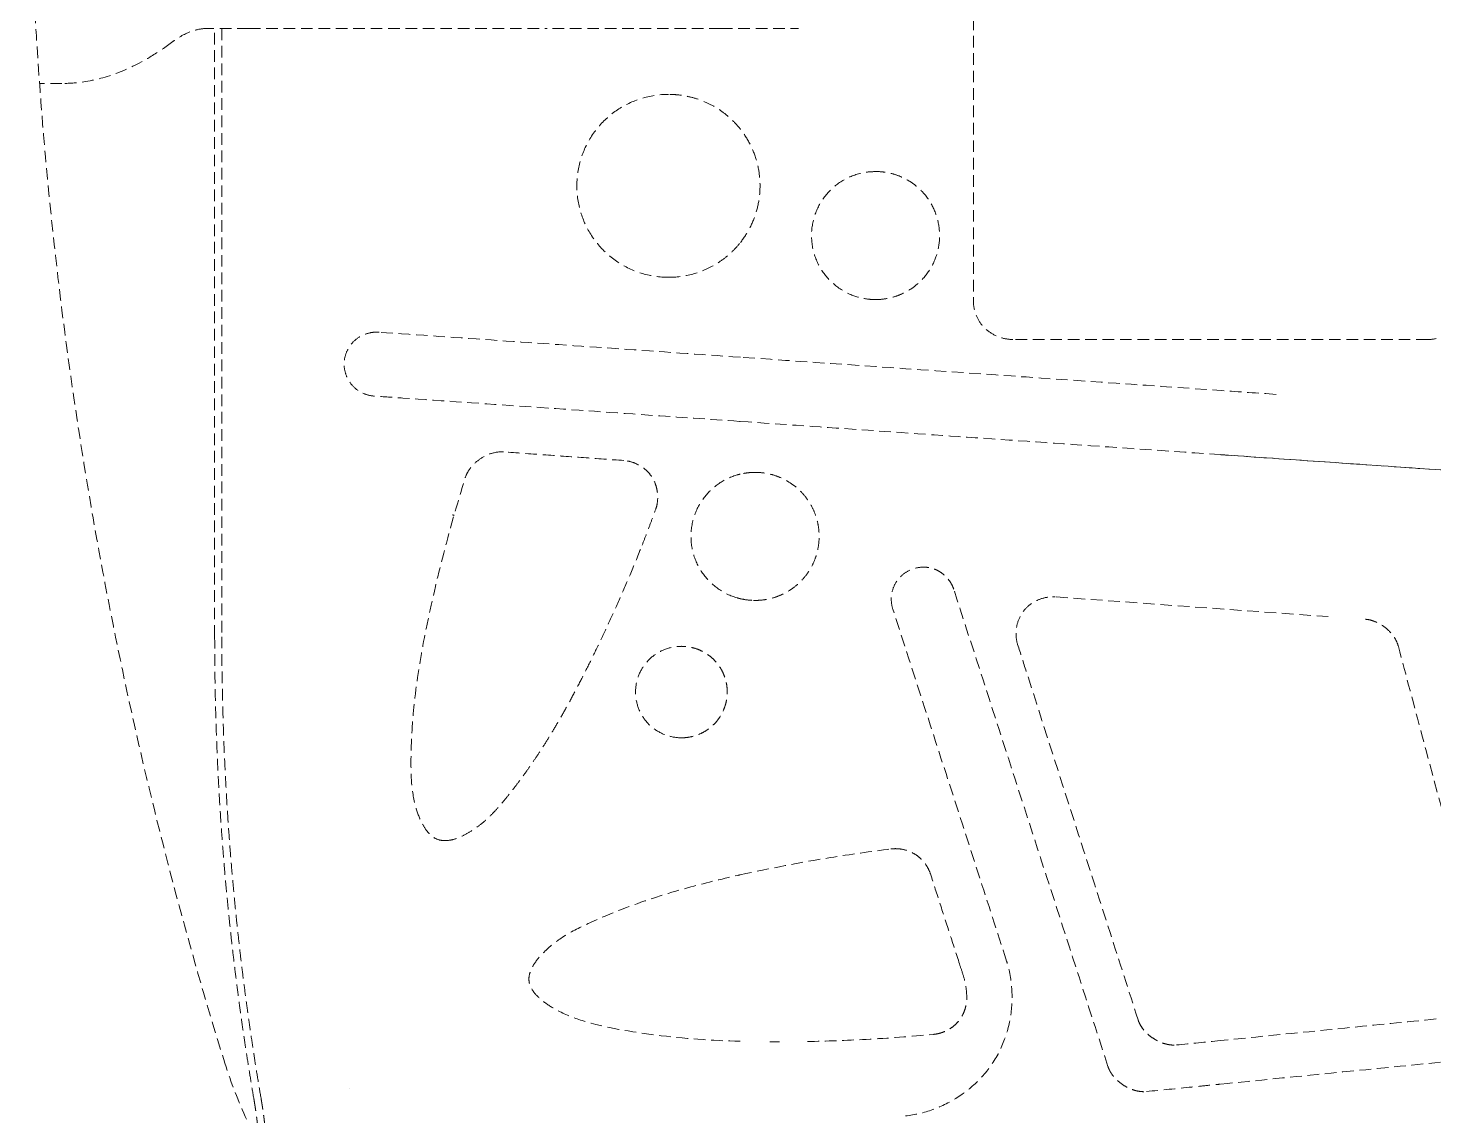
# Model space of a CAD drawing. Header units: millimetres. Extents: x -4151 to 3726, y -2931 to 1353.
# Drawn here: x -362.1 to -208.3, y -293.2 to -174.3 of the extents above; entities that cross this region are included whole.
import ezdxf

# ---------------------------------------------------------------- set-up
doc = ezdxf.new("R2010")
doc.units = ezdxf.units.MM
doc.linetypes.add('HIDDEN', pattern=[1.905, 1.27, -0.635])
doc.layers.add('DIKOM_ОБЪЕКТ', color=7, linetype='Continuous')

msp = doc.modelspace()

# ---------------------------------------------------------------- linework, layer by layer
at = {"layer": 'DIKOM_ОБЪЕКТ', "color": 7, "linetype": 'HIDDEN', "lineweight": 15, "extrusion": (1, -3.44509e-16, -2.22045e-16)}
for p, q in [((-258.693, -87.471), (-258.693, -204.138)), ((-292.033, -201.505), (-292.052, -201.505)), ((-323.98, -207.501), (-323.918, -207.501)), ((-310.351, -220.593), (-310.307, -220.593)), ((-282.584, -222.837), (-282.576, -222.837)), ((-264.176, -233.199), (-264.17, -233.199)), ((-282.576, -236.837), (-282.585, -236.837)), ((-316.48, -263.099), (-316.515, -263.099)), ((-267.23, -263.981), (-267.224, -263.981))]:
    msp.add_line(p, q, dxfattribs=at)
at = {"layer": 'DIKOM_ОБЪЕКТ', "color": 7, "linetype": 'HIDDEN', "lineweight": 15}
for points, knots in [([(-362.093, -145.805), (-362.093, -149.138), (-362.058, -152.472), (-361.853, -162.239), (-361.587, -168.671), (-360.797, -181.517), (-360.271, -187.933), (-358.961, -200.736), (-358.176, -207.127), (-356.348, -219.869), (-355.305, -226.225), (-352.962, -238.888), (-351.661, -245.2), (-348.806, -257.765), (-347.25, -264.022), (-344.046, -275.873), (-342.421, -281.475), (-340.695, -287.043)], [0, 0, 0, 0, 10.0005762, 10.0005762, 29.3074526, 29.3074526, 48.6140732, 48.6140732, 67.9275121, 67.9275121, 87.2518862, 87.2518862, 106.5932625, 106.5932625, 125.9531121, 125.9531121, 143.476029, 143.476029, 143.476029, 143.476029]), ([(-342.552, -174.305), (-343.014, -174.305), (-343.484, -174.375), (-344.634, -174.729), (-345.337, -175.074), (-346.198, -175.675), (-346.306, -175.753), (-346.415, -175.835)], [0, 0, 0, 0, 10.0026836, 10.0026836, 22.7900844, 22.7900844, 24.6033815, 24.6033815, 24.6033815, 24.6033815]), ([(-277.991, -174.305), (-277.978, -174.305), (-277.937, -174.305), (-277.88, -174.305), (-277.835, -174.305), (-277.823, -174.305), (-277.822, -174.305)], [0, 0, 0, 0, 0.12348544, 0.41784371, 0.70755488, 0.99988199, 0.99988199, 0.99988199, 0.99988199]), ([(-346.415, -175.835), (-347.195, -176.423), (-347.982, -176.956), (-350.003, -178.17), (-351.248, -178.773), (-353.742, -179.683), (-354.992, -179.996), (-356.96, -180.257), (-357.674, -180.305), (-358.387, -180.305)], [0, 0, 0, 0, 10.0014039, 10.0014039, 25.4210611, 25.4210611, 40.490887, 40.490887, 49.0310304, 49.0310304, 49.0310304, 49.0310304]), ([(-292.067, -201.505), (-293.009, -201.503), (-293.96, -201.363), (-295.773, -200.836), (-296.654, -200.439), (-298.245, -199.422), (-298.973, -198.795), (-300.222, -197.375), (-300.751, -196.564), (-301.542, -194.85), (-301.816, -193.933), (-302.1, -192.071), (-302.109, -191.107), (-301.856, -189.241), (-301.597, -188.32), (-300.837, -186.597), (-300.325, -185.78), (-299.109, -184.345), (-298.398, -183.709), (-296.83, -182.66), (-295.955, -182.244), (-294.083, -181.663), (-293.062, -181.505), (-292.052, -181.505)], [0, 0, 0, 0, 2.8318735, 2.8318735, 5.6780622, 5.6780622, 8.5092133, 8.5092133, 11.3596852, 11.3596852, 14.1755523, 14.1755523, 17.0096297, 17.0096297, 19.8258644, 19.8258644, 22.6626247, 22.6626247, 25.47598, 25.47598, 28.3317255, 28.3317255, 31.3676627, 31.3676627, 31.3676627, 31.3676627]), ([(-284.188, -185.301), (-284.48, -184.933), (-285.101, -184.256), (-286.146, -183.38), (-287.309, -182.65), (-288.564, -182.091), (-289.883, -181.709), (-291.042, -181.535), (-291.76, -181.506), (-292.015, -181.505)], [0, 0, 0, 0, 0.02777778, 0.05555556, 0.08333333, 0.11111111, 0.13888889, 0.16666667, 0.18201571, 0.18201571, 0.18201571, 0.18201571]), ([(-269.4, -203.94), (-269.4, -203.94), (-269.401, -203.94), (-269.402, -203.94), (-269.403, -203.94), (-269.406, -203.94), (-269.408, -203.94), (-269.418, -203.94), (-269.425, -203.94), (-269.454, -203.94), (-269.475, -203.939), (-269.562, -203.938), (-269.627, -203.936), (-269.886, -203.925), (-270.08, -203.909), (-270.855, -203.81), (-271.433, -203.662), (-272.705, -203.162), (-273.389, -202.745), (-274.546, -201.744), (-275.042, -201.157), (-275.814, -199.856), (-276.094, -199.126), (-276.407, -197.638), (-276.441, -196.86), (-276.262, -195.355), (-276.045, -194.607), (-275.393, -193.236), (-274.944, -192.596), (-273.886, -191.513), (-273.266, -191.052), (-271.92, -190.363), (-271.178, -190.128), (-270.088, -189.966), (-269.409, -189.94), (-269.402, -189.94)], [0, 0, 0, 0, 0.0008, 0.0008, 0.0032, 0.0032, 0.0104, 0.0104, 0.032, 0.032, 0.0968007, 0.0968007, 0.2912193, 0.2912193, 0.8749309, 0.8749309, 2.6374464, 2.6374464, 4.9747787, 4.9747787, 7.225217, 7.225217, 9.5110242, 9.5110242, 11.7860669, 11.7860669, 14.0601733, 14.0601733, 16.3433573, 16.3433573, 18.6020907, 18.6020907, 20.8792917, 20.8792917, 21.9076681, 21.9076681, 21.9076681, 21.9076681]), ([(-269.394, -203.94), (-269.051, -203.94), (-268.39, -203.889), (-267.411, -203.676), (-266.463, -203.324), (-265.584, -202.842), (-264.781, -202.237), (-263.837, -201.288), (-262.934, -199.886), (-262.368, -197.92), (-262.373, -195.927), (-262.948, -193.963), (-263.852, -192.574), (-264.797, -191.629), (-265.6, -191.026), (-266.475, -190.548), (-267.419, -190.2), (-268.394, -189.99), (-269.052, -189.94), (-269.394, -189.94)], [0, 0, 0, 0, 0.0454545, 0.0909091, 0.1363636, 0.1818182, 0.2272727, 0.2727273, 0.3636364, 0.4545455, 0.5454545, 0.6363636, 0.7272727, 0.7727273, 0.8181818, 0.8636364, 0.9090909, 0.9545455, 1, 1, 1, 1]), ([(-292.033, -201.505), (-291.774, -201.505), (-290.607, -201.458), (-288.979, -201.102), (-287.313, -200.358), (-286.152, -199.632), (-285.104, -198.757), (-284.481, -198.078), (-284.188, -197.709)], [0.81749422, 0.81749422, 0.81749422, 0.81749422, 0.83333333, 0.88888889, 0.91666667, 0.94444444, 0.97222222, 1, 1, 1, 1]), ([(-254.372, -208.305), (-254.827, -208.305), (-255.288, -208.23), (-256.172, -207.948), (-256.606, -207.732), (-257.37, -207.175), (-257.707, -206.824), (-258.212, -206.074), (-258.401, -205.674), (-258.633, -204.898), (-258.693, -204.516), (-258.693, -204.138)], [0, 0, 0, 0, 1.3673864, 1.3673864, 2.7847841, 2.7847841, 4.2024742, 4.2024742, 5.4981859, 5.4981859, 6.6331019, 6.6331019, 6.6331019, 6.6331019]), ([(-204.683, -204.138), (-204.683, -204.528), (-204.747, -204.921), (-204.987, -205.702), (-205.176, -206.095), (-205.679, -206.835), (-206.013, -207.181), (-206.748, -207.715), (-207.149, -207.92), (-208.025, -208.219), (-208.518, -208.305), (-209.004, -208.305)], [0, 0, 0, 0, 1.1694342, 1.1694342, 2.4505745, 2.4505745, 3.8529447, 3.8529447, 5.1738403, 5.1738403, 6.6331363, 6.6331363, 6.6331363, 6.6331363]), ([(-324.24, -214.492), (-324.591, -214.468), (-324.941, -214.387), (-325.632, -214.121), (-325.977, -213.923), (-326.582, -213.422), (-326.846, -213.109), (-327.229, -212.45), (-327.365, -212.102), (-327.532, -211.364), (-327.553, -210.962), (-327.456, -210.22), (-327.351, -209.87), (-327.041, -209.206), (-326.827, -208.886), (-326.306, -208.33), (-325.987, -208.092), (-325.315, -207.743), (-324.955, -207.621), (-324.389, -207.52), (-324.184, -207.501), (-323.98, -207.501)], [0.0000135, 0.0000135, 0.0000135, 0.0000135, 1.0652869, 1.0652869, 2.2397615, 2.2397615, 3.4354147, 3.4354147, 4.5333519, 4.5333519, 5.7052307, 5.7052307, 6.7772228, 6.7772228, 7.907755, 7.907755, 9.0749873, 9.0749873, 10.1991808, 10.1991808, 10.8178463, 10.8178463, 10.8178463, 10.8178463]), ([(-225.582, -214.305), (-227.589, -214.166), (-238.338, -213.418), (-257.858, -212.066), (-275.405, -210.851), (-284.188, -210.243)], [0.25676513, 0.25676513, 0.25676513, 0.25676513, 0.33333333, 0.66666667, 1, 1, 1, 1]), ([(-284.28, -217.259), (-287.604, -217.029), (-290.928, -216.799), (-298.749, -216.257), (-303.245, -215.944), (-312.197, -215.323), (-316.656, -215.014), (-322.14, -214.636), (-323.191, -214.564), (-324.24, -214.492)], [0, 0, 0, 0, 10.0023546, 10.0023546, 23.5840758, 23.5840758, 37.1631992, 37.1631992, 40.3880115, 40.3880115, 40.3880115, 40.3880115]), ([(-284.279, -217.259), (-284.27, -217.26), (-284.252, -217.261), (-284.224, -217.263), (-284.206, -217.264), (-284.197, -217.265)], [0, 0, 0, 0, 0.33381185, 0.66714515, 0.99830698, 0.99830698, 0.99830698, 0.99830698]), ([(-284.197, -217.265), (-279.528, -217.589), (-270.059, -218.245), (-255.294, -219.267), (-239.425, -220.364), (-222.192, -221.556), (-210.254, -222.382), (-204.089, -222.809)], [0, 0, 0, 0, 0.1748904, 0.3546958, 0.5529685, 0.7691159, 1, 1, 1, 1]), ([(-314.274, -223.413), (-314.185, -223.13), (-314.051, -222.86), (-313.703, -222.326), (-313.477, -222.065), (-312.899, -221.525), (-312.523, -221.261), (-311.656, -220.817), (-311.14, -220.649), (-310.529, -220.597), (-310.44, -220.593), (-310.35, -220.593)], [0, 0, 0, 0, 0.8895651, 0.8895651, 1.913149, 1.913149, 3.2723984, 3.2723984, 4.8498469, 4.8498469, 5.1194023, 5.1194023, 5.1194023, 5.1194023]), ([(-231.688, -220.899), (-231.39, -220.92), (-222.191, -221.556), (-212.993, -222.193), (-204.094, -222.809)], [0.65550605, 0.65550605, 0.65550605, 0.65550605, 0.66666667, 1, 1, 1, 1]), ([(-282.584, -222.837), (-282.627, -222.837), (-282.856, -222.839), (-283.25, -222.862), (-283.746, -222.93), (-284.052, -222.993), (-284.197, -223.028), (-284.197, -223.028), (-284.197, -223.028), (-284.197, -223.028)], [0.935505831, 0.935505831, 0.935505831, 0.935505831, 0.940612476, 0.962607849, 0.982254018, 0.999998393, 0.999998393, 0.999998393, 1.000000025, 1.000000025, 1.000000025, 1.000000025]), ([(-282.576, -236.837), (-282.421, -236.837), (-281.92, -236.82), (-281.068, -236.698), (-280.063, -236.401), (-279.098, -235.949), (-278.219, -235.355), (-277.444, -234.643), (-276.782, -233.825), (-276.249, -232.915), (-275.862, -231.927), (-275.627, -230.906), (-275.542, -229.859), (-275.621, -228.803), (-275.854, -227.771), (-276.24, -226.78), (-276.77, -225.867), (-277.432, -225.044), (-278.207, -224.329), (-279.078, -223.736), (-280.034, -223.283), (-281.035, -222.982), (-281.896, -222.855), (-282.41, -222.837), (-282.576, -222.837)], [0.06460676, 0.06460676, 0.06460676, 0.06460676, 0.08333333, 0.125, 0.16666667, 0.20833333, 0.25, 0.29166667, 0.33333333, 0.375, 0.41666667, 0.45833333, 0.5, 0.54166667, 0.58333333, 0.625, 0.66666667, 0.70833333, 0.75, 0.79166667, 0.83333333, 0.875, 0.91666667, 0.93642412, 0.93642412, 0.93642412, 0.93642412]), ([(-316.526, -263.099), (-316.82, -263.1), (-317.122, -263.049), (-317.611, -262.842), (-317.815, -262.71), (-318.186, -262.393), (-318.356, -262.205), (-318.737, -261.702), (-318.928, -261.37), (-319.363, -260.468), (-319.567, -259.874), (-319.975, -258.354), (-320.11, -257.401), (-320.232, -255.336), (-320.222, -254.217), (-320.144, -251.22), (-320.002, -249.342), (-319.51, -245.121), (-319.118, -242.781), (-318.109, -237.695), (-317.475, -234.949), (-316.02, -229.263), (-315.183, -226.326), (-314.274, -223.413)], [0, 0, 0, 0, 0.8854004, 0.8854004, 1.5981645, 1.5981645, 2.3534369, 2.3534369, 3.4950664, 3.4950664, 5.3647617, 5.3647617, 8.221136, 8.221136, 11.5724195, 11.5724195, 17.2131107, 17.2131107, 24.3223513, 24.3223513, 32.7783213, 32.7783213, 41.9438729, 41.9438729, 41.9438729, 41.9438729]), ([(-284.528, -236.559), (-285.269, -236.346), (-285.983, -236.004), (-287.23, -235.127), (-287.782, -234.585), (-288.684, -233.362), (-289.039, -232.661), (-289.488, -231.217), (-289.599, -230.459), (-289.572, -228.949), (-289.429, -228.179), (-288.913, -226.741), (-288.529, -226.057), (-287.582, -224.88), (-287.015, -224.366), (-285.816, -223.59), (-285.182, -223.301), (-284.527, -223.114)], [0, 0, 0, 0, 2.3120872, 2.3120872, 4.5754799, 4.5754799, 6.871273, 6.871273, 9.1115011, 9.1115011, 11.4013725, 11.4013725, 13.6935639, 13.6935639, 15.9337449, 15.9337449, 17.9788779, 17.9788779, 17.9788779, 17.9788779]), ([(-316.48, -263.099), (-316.475, -263.099), (-316.165, -263.098), (-315.512, -262.99), (-314.488, -262.579), (-313.433, -261.962), (-312.485, -261.261), (-311.635, -260.505), (-310.855, -259.689), (-310.121, -258.829), (-309.406, -257.95), (-308.711, -257.057), (-308.04, -256.159), (-307.371, -255.228), (-306.685, -254.232), (-305.958, -253.133), (-305.18, -251.901), (-304.357, -250.536), (-303.496, -249.04), (-302.597, -247.406), (-301.657, -245.62), (-300.668, -243.668), (-299.625, -241.537), (-298.53, -239.21), (-297.383, -236.668), (-296.187, -233.889), (-295.354, -231.857), (-294.932, -230.797)], [0.51962576, 0.51962576, 0.51962576, 0.51962576, 0.52, 0.54, 0.56, 0.58, 0.6, 0.62, 0.64, 0.66, 0.68, 0.7, 0.72, 0.74, 0.76, 0.78, 0.8, 0.82, 0.84, 0.86, 0.88, 0.9, 0.92, 0.94, 0.96, 0.98, 1, 1, 1, 1]), ([(-267.51, -237.776), (-267.626, -237.417), (-267.685, -237.035), (-267.676, -236.28), (-267.606, -235.899), (-267.356, -235.182), (-267.169, -234.838), (-266.701, -234.243), (-266.415, -233.984), (-265.782, -233.566), (-265.423, -233.405), (-264.729, -233.226), (-264.39, -233.189), (-264.056, -233.201)], [0, 0, 0, 0, 1.1302023, 1.1302023, 2.2640377, 2.2640377, 3.407134, 3.407134, 4.5358212, 4.5358212, 5.6831915, 5.6831915, 6.6864567, 6.6864567, 6.6864567, 6.6864567]), ([(-264.056, -233.201), (-264.083, -233.2), (-264.123, -233.199), (-264.163, -233.199), (-264.176, -233.199)], [0.388951833, 0.388951833, 0.388951833, 0.388951833, 0.396338482, 0.399882897, 0.399882897, 0.399882897, 0.399882897]), ([(-260.843, -235.622), (-260.895, -235.461), (-261.023, -235.155), (-261.289, -234.709), (-261.637, -234.283), (-262.051, -233.907), (-262.521, -233.596), (-263.037, -233.369), (-263.583, -233.232), (-263.966, -233.199), (-264.161, -233.199), (-264.17, -233.199)], [0, 0, 0, 0, 0.05, 0.1, 0.15, 0.2, 0.25, 0.3, 0.35, 0.4, 0.40236877, 0.40236877, 0.40236877, 0.40236877]), ([(-284.197, -236.646), (-283.899, -236.716), (-283.364, -236.809), (-282.819, -236.837), (-282.585, -236.837)], [0.00000415, 0.00000415, 0.00000415, 0.00000415, 0.036630052, 0.064407188, 0.064407188, 0.064407188, 0.064407188]), ([(-253.855, -241.665), (-253.971, -241.303), (-254.028, -240.92), (-254.038, -240.134), (-253.983, -239.722), (-253.749, -238.893), (-253.552, -238.468), (-253.042, -237.758), (-252.734, -237.458), (-252.064, -236.984), (-251.699, -236.799), (-250.899, -236.524), (-250.45, -236.443), (-250.005, -236.443)], [0, 0, 0, 0, 1.1385266, 1.1385266, 2.3580095, 2.3580095, 3.72284, 3.72284, 4.9797681, 4.9797681, 6.1834374, 6.1834374, 7.5174443, 7.5174443, 7.5174443, 7.5174443]), ([(-255.066, -276.267), (-256.091, -273.096), (-257.116, -269.924), (-261.265, -257.093), (-264.388, -247.435), (-267.51, -237.776)], [0, 0, 0, 0, 10.0000003, 10.0000003, 40.4539813, 40.4539813, 40.4539813, 40.4539813]), ([(-215.78, -238.902), (-215.466, -238.927), (-215.154, -239.002), (-214.521, -239.237), (-214.198, -239.409), (-213.52, -239.878), (-213.173, -240.201), (-212.738, -240.753), (-212.604, -240.955), (-212.375, -241.385), (-212.28, -241.618), (-212.216, -241.859)], [0, 0, 0, 0, 0.9445171, 0.9445171, 2.0253163, 2.0253163, 3.4173676, 3.4173676, 4.1354342, 4.1354342, 4.881372, 4.881372, 4.881372, 4.881372]), ([(-290.64, -251.857), (-291.178, -251.857), (-291.723, -251.766), (-292.753, -251.423), (-293.25, -251.16), (-294.113, -250.5), (-294.493, -250.099), (-295.102, -249.199), (-295.335, -248.687), (-295.616, -247.641), (-295.674, -247.094), (-295.608, -246.02), (-295.486, -245.479), (-295.08, -244.472), (-294.785, -243.995), (-294.076, -243.18), (-293.656, -242.827), (-292.725, -242.275), (-292.2, -242.074), (-291.328, -241.893), (-290.983, -241.857), (-290.64, -241.857)], [0, 0, 0, 0, 1.6161945, 1.6161945, 3.2607371, 3.2607371, 4.8780398, 4.8780398, 6.5214642, 6.5214642, 8.1281446, 8.1281446, 9.7491144, 9.7491144, 11.3872723, 11.3872723, 12.9931992, 12.9931992, 14.6368307, 14.6368307, 15.6674391, 15.6674391, 15.6674391, 15.6674391]), ([(-240.689, -282.686), (-241.707, -279.512), (-242.726, -276.338), (-246.801, -263.643), (-249.857, -254.121), (-253.227, -243.621), (-253.541, -242.643), (-253.855, -241.665)], [0, 0, 0, 0, 10.0000003, 10.0000003, 40.000009, 40.000009, 43.0826151, 43.0826151, 43.0826151, 43.0826151]), ([(-212.216, -241.859), (-211.355, -245.079), (-210.494, -248.299), (-207.328, -260.146), (-205.023, -268.773), (-202.717, -277.399)], [0, 0, 0, 0, 10.0000002, 10.0000002, 36.7881673, 36.7881673, 36.7881673, 36.7881673]), ([(-284.197, -266.845), (-280.943, -266.123), (-277.665, -265.498), (-272.159, -264.605), (-269.937, -264.288), (-267.71, -264.011)], [0, 0, 0, 0, 10.0043136, 10.0043136, 16.7384294, 16.7384294, 16.7384294, 16.7384294]), ([(-263.393, -266.749), (-263.475, -266.495), (-263.689, -266.015), (-264.147, -265.363), (-264.717, -264.812), (-265.386, -264.387), (-266.127, -264.105), (-266.753, -263.996), (-267.12, -263.981), (-267.224, -263.981)], [0, 0, 0, 0, 0.14285714, 0.28571429, 0.42857143, 0.57142857, 0.71428571, 0.85714286, 0.91375578, 0.91375578, 0.91375578, 0.91375578]), ([(-284.197, -285.048), (-287.282, -284.962), (-290.368, -284.756), (-296.136, -284.001), (-298.86, -283.584), (-302.448, -282.484), (-303.403, -282.094), (-304.814, -281.329), (-305.313, -281.018), (-306.152, -280.36), (-306.512, -280.024), (-306.966, -279.406), (-307.111, -279.154), (-307.251, -278.745), (-307.284, -278.598), (-307.326, -278.232), (-307.31, -278.007), (-307.221, -277.576), (-307.147, -277.366), (-306.926, -276.873), (-306.758, -276.598), (-306.274, -275.922), (-305.927, -275.541), (-304.939, -274.588), (-304.252, -274.056), (-302.621, -273.01), (-301.645, -272.538), (-299.377, -271.504), (-298.067, -270.96), (-294.519, -269.617), (-292.247, -268.895), (-288.135, -267.762), (-286.3, -267.316), (-284.459, -266.904)], [0, 0, 0, 0, 9.2624047, 9.2624047, 17.4926386, 17.4926386, 20.5698031, 20.5698031, 22.3287262, 22.3287262, 23.7801971, 23.7801971, 24.6327852, 24.6327852, 25.0783025, 25.0783025, 25.7378886, 25.7378886, 26.3990914, 26.3990914, 27.3581418, 27.3581418, 28.8962808, 28.8962808, 31.4875596, 31.4875596, 34.7325518, 34.7325518, 38.9975332, 38.9975332, 46.1471722, 46.1471722, 51.8110332, 51.8110332, 51.8110332, 51.8110332]), ([(-260.211, -276.592), (-260.564, -275.502), (-261.27, -273.319), (-262.33, -270.038), (-263.039, -267.846), (-263.393, -266.749)], [0.00000114, 0.00000114, 0.00000114, 0.00000114, 0.33333333, 0.66666667, 1, 1, 1, 1]), ([(-266.122, -293.199), (-265.101, -293.095), (-264.088, -292.854), (-262.134, -292.144), (-261.18, -291.664), (-259.377, -290.482), (-258.52, -289.761), (-257.038, -288.143), (-256.402, -287.232), (-255.434, -285.335), (-255.076, -284.343), (-254.588, -282.284), (-254.463, -281.199), (-254.472, -279.016), (-254.611, -277.9), (-254.949, -276.643), (-255.005, -276.454), (-255.066, -276.267)], [0, 0, 0, 0, 3.0782216, 3.0782216, 6.2389736, 6.2389736, 9.5473152, 9.5473152, 12.8208565, 12.8208565, 15.93799, 15.93799, 19.1704578, 19.1704578, 22.4867147, 22.4867147, 23.0764936, 23.0764936, 23.0764936, 23.0764936]), ([(-263.047, -284.288), (-262.863, -284.27), (-262.505, -284.21), (-261.967, -284.042), (-261.426, -283.786), (-260.923, -283.449), (-260.48, -283.045), (-260.169, -282.653), (-259.961, -282.321), (-259.776, -281.971), (-259.596, -281.519), (-259.464, -280.97), (-259.429, -280.604), (-259.426, -280.416)], [0, 0, 0, 0, 0.1, 0.2, 0.3, 0.4, 0.5, 0.6, 0.65, 0.7, 0.8, 0.9, 1, 1, 1, 1]), ([(-236.735, -285.458), (-237.061, -285.462), (-237.39, -285.412), (-238.066, -285.228), (-238.416, -285.079), (-239.164, -284.656), (-239.557, -284.352), (-240.06, -283.813), (-240.217, -283.613), (-240.491, -283.177), (-240.608, -282.937), (-240.689, -282.686)], [0, 0, 0, 0, 0.9795782, 0.9795782, 2.1015328, 2.1015328, 3.558113, 3.558113, 4.3136374, 4.3136374, 5.1034618, 5.1034618, 5.1034618, 5.1034618]), ([(-240.687, -282.686), (-240.646, -282.813), (-240.547, -283.06), (-240.343, -283.426), (-240.08, -283.788), (-239.666, -284.243), (-239.049, -284.742), (-238.348, -285.114), (-237.764, -285.318), (-237.324, -285.419), (-236.896, -285.465), (-236.618, -285.458), (-236.48, -285.444)], [0, 0, 0, 0, 0.0833333, 0.1666667, 0.25, 0.3333333, 0.5, 0.6666667, 0.75, 0.8333333, 0.9166667, 1, 1, 1, 1]), ([(-206.184, -282.412), (-209.501, -282.744), (-212.817, -283.076), (-221.318, -283.927), (-226.503, -284.445), (-231.688, -284.964)], [0, 0, 0, 0, 10.0000363, 10.0000363, 25.6321394, 25.6321394, 25.6321394, 25.6321394]), ([(-276.851, -285.069), (-274.757, -285.028), (-270.265, -284.868), (-265.564, -284.524), (-263.047, -284.288)], [0.36348958, 0.36348958, 0.36348958, 0.36348958, 0.66666667, 1, 1, 1, 1]), ([(-179.188, -284.496), (-185.917, -285.166), (-199.378, -286.509), (-216.88, -288.256), (-227.65, -289.331), (-231.688, -289.734)], [0, 0, 0, 0, 0.33333333, 0.66666667, 0.86658244, 0.86658244, 0.86658244, 0.86658244]), ([(-340.695, -287.043), (-340.038, -289.161), (-339.252, -291.243), (-337.439, -295.29), (-336.409, -297.261), (-334.124, -301.06), (-332.865, -302.893), (-330.139, -306.39), (-328.669, -308.059), (-326.211, -310.531), (-325.284, -311.401), (-324.33, -312.238)], [0, 0, 0, 0, 6.6678585, 6.6678585, 13.3312245, 13.3312245, 19.9945027, 19.9945027, 26.6566787, 26.6566787, 30.4709584, 30.4709584, 30.4709584, 30.4709584]), ([(-240.071, -290.555), (-240.105, -290.554), (-240.275, -290.551), (-240.587, -290.52), (-241.024, -290.424), (-241.606, -290.227), (-242.309, -289.861), (-242.931, -289.368), (-243.351, -288.916), (-243.62, -288.553), (-243.833, -288.18), (-243.937, -287.923), (-243.98, -287.791)], [0.06227062, 0.06227062, 0.06227062, 0.06227062, 0.08333333, 0.16666667, 0.25, 0.33333333, 0.5, 0.66666667, 0.75, 0.83333333, 0.91666667, 1, 1, 1, 1]), ([(-239.774, -290.54), (-238.115, -290.375), (-236.457, -290.21), (-234.176, -289.982), (-233.554, -289.92), (-232.699, -289.835), (-232.466, -289.812), (-232.058, -289.771), (-231.883, -289.754), (-231.701, -289.736), (-231.688, -289.734), (-231.688, -289.734)], [0, 0, 0, 0, 5.0000045, 5.0000045, 6.8750048, 6.8750048, 7.5781298, 7.5781298, 8.1054735, 8.1054735, 8.125809, 8.125809, 8.125809, 8.125809])]:
    msp.add_open_spline(points, degree=3, knots=knots, dxfattribs=at)
for points, degree in [([(-337.954, -174.305), (-339.486, -174.305), (-341.019, -174.305), (-342.552, -174.305)], 3), ([(-341.688, -240.805), (-341.688, -174.305)], 1), ([(-340.902, -174.305), (-340.902, -240.805)], 1), ([(-286.315, -174.305), (-305.314, -174.305)], 1), ([(-358.387, -180.305), (-359.206, -180.305), (-360.024, -180.305), (-360.843, -180.305)], 3), ([(-284.188, -197.709), (-283.791, -197.209), (-283.107, -196.155), (-282.395, -194.385), (-282.025, -192.519), (-282.013, -190.61), (-282.365, -188.721), (-283.074, -186.911), (-283.776, -185.82), (-284.188, -185.301)], 3), ([(-269.4, -189.94), (-269.401, -189.94), (-269.401, -189.94), (-269.402, -189.94)], 3), ([(-269.4, -189.94), (-269.398, -189.94), (-269.396, -189.94), (-269.394, -189.94)], 3), ([(-269.397, -189.94), (-269.397, -189.94), (-269.397, -189.94), (-269.397, -189.94)], 3), ([(-292.067, -201.505), (-292.062, -201.505), (-292.057, -201.505), (-292.052, -201.505)], 3), ([(-292.049, -201.505), (-292.047, -201.505), (-292.045, -201.505), (-292.043, -201.505)], 3), ([(-269.394, -203.94), (-269.396, -203.94), (-269.398, -203.94), (-269.4, -203.94)], 3), ([(-323.949, -207.501), (-323.95, -207.501), (-323.951, -207.501), (-323.952, -207.501)], 3), ([(-323.694, -207.509), (-323.769, -207.504), (-323.844, -207.501), (-323.918, -207.501)], 3), ([(-284.188, -210.243), (-288.613, -209.937), (-297.455, -209.325), (-310.644, -208.413), (-319.362, -207.809), (-323.694, -207.509)], 3), ([(-209.004, -208.305), (-224.127, -208.305), (-239.249, -208.305), (-254.372, -208.305)], 3), ([(-315.243, -213.923), (-315.243, -213.923)], 1), ([(-310.329, -220.593), (-310.329, -220.593), (-310.33, -220.593), (-310.33, -220.593)], 3), ([(-310.102, -220.6), (-310.17, -220.595), (-310.238, -220.593), (-310.307, -220.593)], 3), ([(-296.93, -221.536), (-298.398, -221.432), (-301.332, -221.223), (-305.724, -220.911), (-308.644, -220.704), (-310.102, -220.6)], 3), ([(-293.462, -226.915), (-293.375, -226.681), (-293.254, -226.205), (-293.206, -225.461), (-293.285, -224.726), (-293.496, -223.997), (-293.861, -223.288), (-294.401, -222.65), (-295.088, -222.118), (-295.922, -221.712), (-296.576, -221.562), (-296.93, -221.536)], 3), ([(-282.58, -222.837), (-282.583, -222.837), (-282.585, -222.837), (-282.588, -222.837)], 3), ([(-284.527, -223.114), (-284.418, -223.082), (-284.308, -223.054), (-284.197, -223.028)], 3), ([(-315.508, -227.537), (-315.566, -227.514), (-315.627, -227.492), (-315.69, -227.47)], 3), ([(-294.932, -230.797), (-294.766, -230.38), (-294.44, -229.533), (-293.952, -228.239), (-293.626, -227.359), (-293.462, -226.915)], 3), ([(-264.173, -233.199), (-264.181, -233.199), (-264.189, -233.199), (-264.197, -233.199)], 3), ([(-284.197, -236.646), (-284.308, -236.619), (-284.418, -236.59), (-284.528, -236.559)], 3), ([(-243.98, -287.791), (-245.854, -281.995), (-249.601, -270.402), (-255.222, -253.013), (-258.969, -241.419), (-260.843, -235.622)], 3), ([(-249.758, -236.452), (-249.849, -236.446), (-249.939, -236.443), (-250.029, -236.444)], 3), ([(-249.755, -236.453), (-249.755, -236.452), (-249.756, -236.452), (-249.757, -236.452)], 3), ([(-219.876, -238.607), (-229.836, -237.889), (-239.795, -237.171), (-249.755, -236.453)], 3), ([(-282.757, -236.835), (-282.698, -236.837), (-282.639, -236.837), (-282.581, -236.837)], 3), ([(-215.794, -238.901), (-215.794, -238.901), (-215.795, -238.901), (-215.795, -238.901)], 3), ([(-215.779, -238.903), (-215.783, -238.902), (-215.788, -238.902), (-215.793, -238.901)], 3), ([(-215.78, -238.902), (-215.784, -238.902), (-215.788, -238.902), (-215.793, -238.901)], 3), ([(-290.64, -241.857), (-290.634, -241.857), (-290.628, -241.857), (-290.622, -241.857)], 3), ([(-290.631, -241.857), (-290.631, -241.857), (-290.631, -241.857), (-290.631, -241.857)], 3), ([(-290.622, -251.857), (-290.352, -251.857), (-289.833, -251.813), (-289.069, -251.63), (-288.335, -251.327), (-287.664, -250.914), (-287.068, -250.402), (-286.556, -249.804), (-286.141, -249.127), (-285.84, -248.386), (-285.659, -247.61), (-285.601, -246.816), (-285.672, -246.029), (-285.861, -245.265), (-286.165, -244.542), (-286.578, -243.882), (-287.089, -243.291), (-287.685, -242.785), (-288.35, -242.378), (-289.078, -242.08), (-289.837, -241.9), (-290.353, -241.857), (-290.622, -241.857)], 3), ([(-290.622, -251.857), (-290.628, -251.857), (-290.634, -251.857), (-290.64, -251.857)], 3), ([(-290.631, -251.857), (-290.631, -251.857), (-290.631, -251.857), (-290.631, -251.857)], 3), ([(-267.71, -264.011), (-267.547, -263.99), (-267.382, -263.981), (-267.218, -263.981)], 3), ([(-267.227, -263.981), (-267.23, -263.981), (-267.233, -263.981), (-267.236, -263.981)], 3), ([(-267.218, -263.981), (-267.222, -263.981), (-267.226, -263.981), (-267.23, -263.981)], 3), ([(-284.459, -266.904), (-284.371, -266.884), (-284.284, -266.865), (-284.197, -266.845)], 3), ([(-259.819, -277.805), (-259.95, -277.401), (-260.081, -276.997), (-260.211, -276.592)], 3), ([(-259.424, -280.279), (-259.424, -279.864), (-259.492, -279.037), (-259.687, -278.215), (-259.819, -277.805)], 3), ([(-259.426, -280.416), (-259.425, -280.393), (-259.425, -280.348), (-259.424, -280.302), (-259.424, -280.279)], 3), ([(-284.197, -285.048), (-284.197, -285.048), (-284.197, -285.048), (-284.197, -285.048)], 3), ([(-280.957, -285.1), (-280.612, -285.102), (-280.265, -285.102), (-279.918, -285.102)], 3), ([(-236.481, -285.444), (-234.883, -285.284), (-233.286, -285.124), (-231.688, -284.964)], 3), ([(-236.48, -285.444), (-234.883, -285.284), (-233.285, -285.124), (-231.688, -284.964)], 3), ([(-326.985, -290.17), (-326.985, -290.17), (-326.985, -290.17), (-326.985, -290.17)], 3), ([(-231.688, -289.734), (-231.688, -289.734), (-231.688, -289.734), (-231.688, -289.734)], 3)]:
    msp.add_open_spline(points, degree=degree, dxfattribs=at)
for points, weights in [([(-337.954, -174.305), (-334.457, -174.305), (-321.697, -174.305), (-305.314, -174.305)], [0.957574516822, 0.816436784722, 0.816436784722, 0.957574516822]), ([(-286.315, -174.305), (-283.216, -174.305), (-280.317, -174.305), (-277.991, -174.305)], [0.957574516774, 0.916156896124, 0.915902636499, 0.956811737898]), ([(-284.28, -217.259), (-284.28, -217.259), (-284.279, -217.259), (-284.279, -217.259)], [1.17059078678, 1.17091973228, 1.1712491535, 1.17157905045]), ([(-284.197, -223.028), (-284.197, -223.028), (-284.197, -223.028), (-284.197, -223.028)], [1.16825954008, 1.16933184398, 1.17040927315, 1.1714918276]), ([(-284.197, -236.646), (-284.197, -236.646), (-284.197, -236.646), (-284.197, -236.646)], [1.1714913794, 1.17040474892, 1.1693232824, 1.16824697984]), ([(-337.393, -291.383), (-340.253, -274.665), (-341.688, -257.765), (-341.688, -240.805)], [1, 0.997609924359, 0.997609924359, 1]), ([(-340.902, -240.805), (-340.902, -257.721), (-339.471, -274.577), (-336.619, -291.251)], [1, 0.997609924387, 0.997609924387, 1]), ([(-239.774, -290.54), (-239.774, -290.54), (-239.774, -290.54), (-239.774, -290.54)], [1.1715031768, 1.17157520833, 1.17164726256, 1.17171933948]), ([(-336.795, -296.45), (-336.907, -294.749), (-337.107, -293.058), (-337.393, -291.383)], [0.990060997647, 0.99247671953, 0.995789720314, 1]), ([(-336.619, -291.251), (-336.236, -293.488), (-336.005, -295.751), (-335.929, -298.028)], [1, 0.994472258603, 0.990491199081, 0.988056821435])]:
    msp.add_rational_spline(points, weights, degree=3, dxfattribs=at)

doc.saveas('drawing.dxf')
